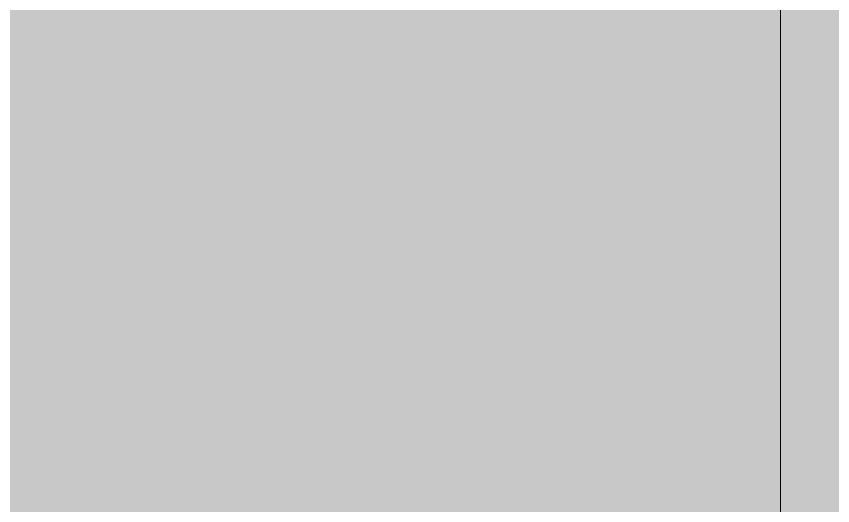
# Model space of a CAD drawing. Header units: inches. Extents: x -1551 to 2054, y 9767 to 12269.
# Drawn here: x 981.44 to 1000.01, y 10017.96 to 10029.07 of the extents above; entities that cross this region are included whole.
import ezdxf

# ---------------------------------------------------------------- set-up
doc = ezdxf.new("R2010")
doc.units = ezdxf.units.IN
doc.header["$MEASUREMENT"] = 0
for name, color, linetype, lineweight in [('0-1', 7, 'Continuous', 5), ('0-2', 7, 'Continuous', 9), ('A-AREA-PATT-2', 254, 'Continuous', 9), ('A-DOOR-1', 7, 'Continuous', 9)]:
    doc.layers.add(name, color=color, linetype=linetype, lineweight=lineweight)

# ---------------------------------------------------------------- blocks, each defined once
blk = doc.blocks.new('Bayer Built Door - VISTAGRANDE FLUSH - 37-1_2__ x 81-3_4__ - 1ST FLOOR-3295038-KEY PLAN - 1ST FLOOR')
at = {"layer": 'A-DOOR-1'}
blk.add_line((17.562, 1.156), (17.562, 36.281), dxfattribs=at)
blk.add_arc((17.562, 1.156), 35.125, 90, 180, dxfattribs=at)
blk = doc.blocks.new('CTR - 1st Phase - Shell_rvt-1-KEY PLAN - 1ST FLOOR')
at = {"layer": '0-2'}
blk.add_blockref('Bayer Built Door - VISTAGRANDE FLUSH - 37-1_2__ x 81-3_4__ - 1ST FLOOR-3295038-KEY PLAN - 1ST FLOOR', (-2983.524, 10013.277), dxfattribs=at)

msp = doc.modelspace()

# ---------------------------------------------------------------- hatches: boundary and pattern name
at = {"layer": 'A-AREA-PATT-2'}
h = msp.add_hatch(color=256, dxfattribs=at)
h.paths.add_polyline_path([(962.506, 10014.902), (962.631, 10014.902), (962.631, 10017.714), (963.256, 10017.714), (963.256, 10014.902), (999.256, 10014.902), (999.256, 10017.714), (999.881, 10017.714), (1000.006, 10017.714), (1024.818, 10017.714), (1024.818, 10373.414), (897.631, 10373.414), (897.631, 10355.414), (871.968, 10355.414), (871.968, 10357.352), (871.343, 10357.352), (871.343, 10359.039), (836.593, 10359.039), (836.593, 10357.352), (835.968, 10357.352), (835.968, 10355.414), (831.906, 10355.414), (831.906, 10017.714), (835.781, 10017.714), (835.781, 10038.527), (863.656, 10038.527), (863.656, 10017.714), (962.506, 10017.714), (962.506, 10017.089)], flags=0)
h.paths.add_polyline_path([(837.718, 10319.414), (835.968, 10319.414), (835.968, 10355.414), (837.718, 10355.414), (837.718, 10345.683)], flags=0)

# ---------------------------------------------------------------- block references
at = {"layer": '0-1'}
msp.add_blockref('CTR - 1st Phase - Shell_rvt-1-KEY PLAN - 1ST FLOOR', (3964.779, 0), dxfattribs=at)

doc.saveas('drawing.dxf')
